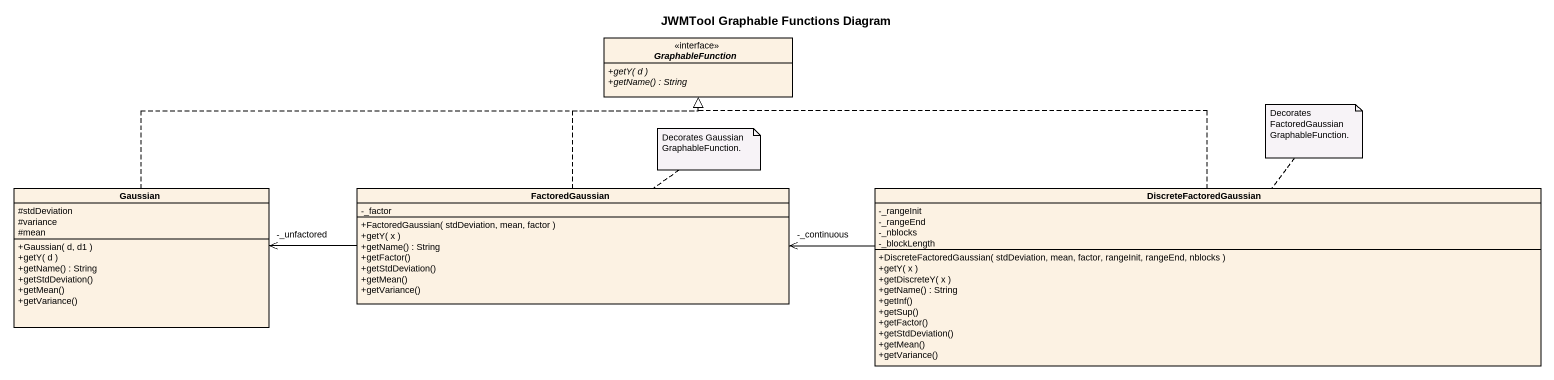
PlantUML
@startuml
title JWMTool Graphable Functions Diagram
hide circle
hide empty members
skinparam classAttributeIconSize 0
interface GraphableFunction {
  {abstract} +getY( d )
  {abstract} +getName() : String
}
class Gaussian {
  #stdDeviation
  #variance
  #mean
  +Gaussian( d, d1 )
  +getY( d )
  +getName() : String
  +getStdDeviation()
  +getMean()
  +getVariance()
}
class FactoredGaussian {
  -_factor
  +FactoredGaussian( stdDeviation, mean, factor )
  +getY( x )
  +getName() : String
  +getFactor()
  +getStdDeviation()
  +getMean()
  +getVariance()
}
class DiscreteFactoredGaussian {
  -_rangeInit
  -_rangeEnd
  -_nblocks
  -_blockLength
  +DiscreteFactoredGaussian( stdDeviation, mean, factor, rangeInit, rangeEnd, nblocks )
  +getY( x )
  +getDiscreteY( x )
  +getName() : String
  +getInf()
  +getSup()
  +getFactor()
  +getStdDeviation()
  +getMean()
  +getVariance()
}
Gaussian .right.|> GraphableFunction
FactoredGaussian .up.|> GraphableFunction
FactoredGaussian -left-> "-_unfactored" Gaussian
FactoredGaussian "-_continuous" <-right- DiscreteFactoredGaussian
DiscreteFactoredGaussian .left.|> GraphableFunction
note top of DiscreteFactoredGaussian : Decorates FactoredGaussian GraphableFunction.
note top of FactoredGaussian : Decorates Gaussian GraphableFunction.
@enduml
